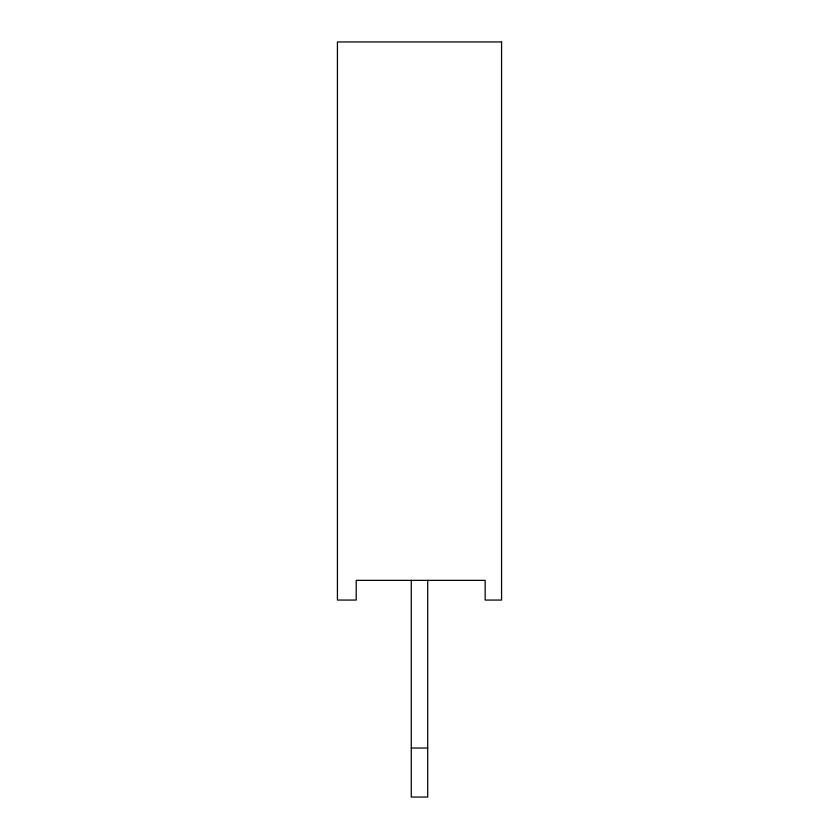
<?xml version="1.0" encoding="UTF-8"?>
<svg xmlns="http://www.w3.org/2000/svg" width="839" height="839" viewBox="0 0 839 839"><rect width="100%" height="100%" fill="white"/><g stroke="black" fill="none" stroke-linecap="round" stroke-linejoin="round"><path stroke-width="1.26" d="M411.288 748.042L427.712 748.042M427.712 580.368L427.712 797.05L411.288 797.05L411.288 580.368M501.575 41.95L337.425 41.95L337.425 600.063L356.208 600.063L356.208 580.368L485.162 580.368L485.162 600.063L501.575 600.063L501.575 41.95"/></g></svg>
